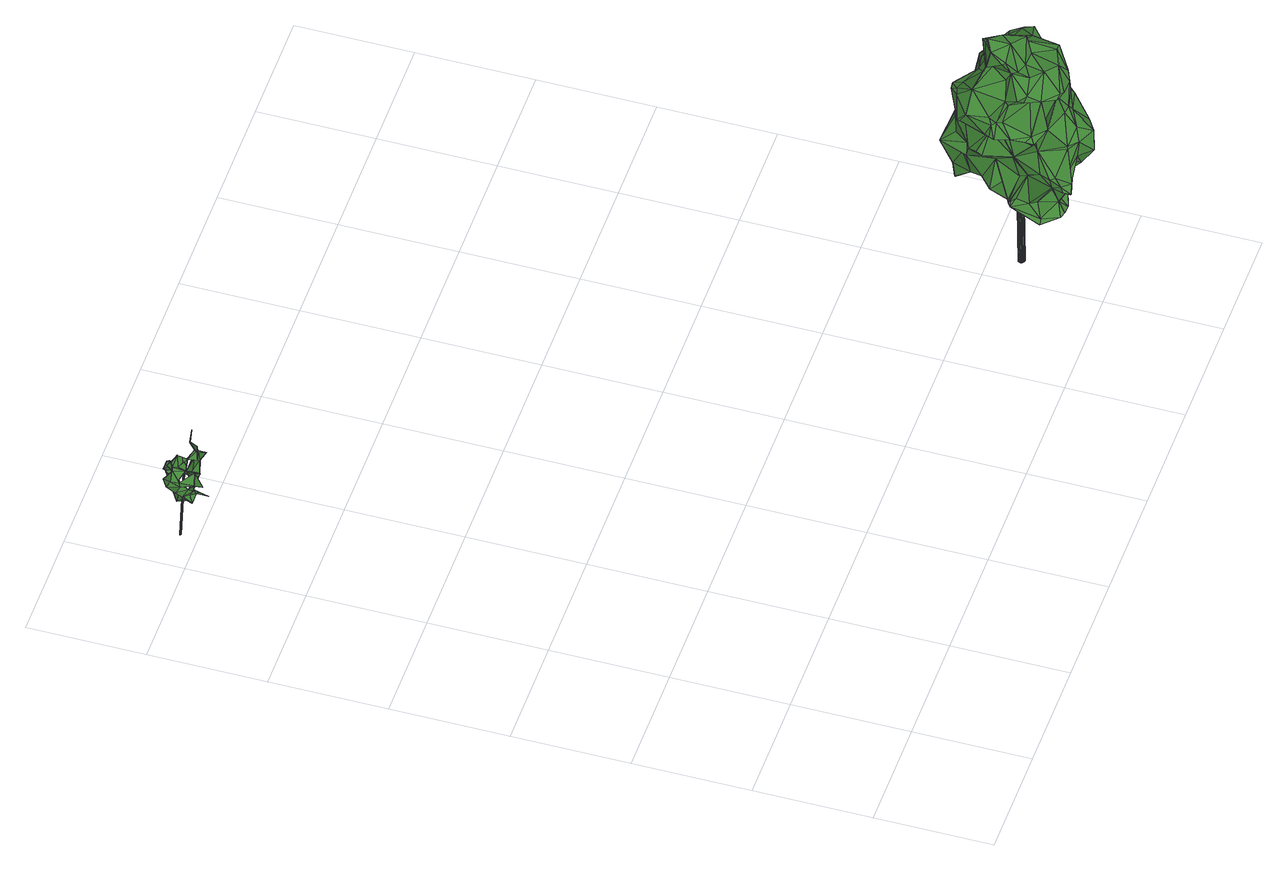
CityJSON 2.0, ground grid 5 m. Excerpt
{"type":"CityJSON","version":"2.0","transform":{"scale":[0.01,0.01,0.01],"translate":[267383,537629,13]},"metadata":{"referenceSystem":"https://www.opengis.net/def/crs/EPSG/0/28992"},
"CityObjects":{
"tree1":{"type":"SolitaryVegetationObject","attributes":{"gtid":519,"crown_width_m":2.2,"crown_median_z":16.64,"crown_r50_m":0.18,"crown_porosity":0.949,"trunk_H_m":3.41,"trunk_DBH_m":0.0563,"trunk_radius_m":0.0281,"trunk_base_height_m":13.23,"original_gtid":"589"},"geometry":[{"type":"MultiSurface","lod":"3","boundaries":[[[0,1,2]],[[3,4,5]],[[6,7,8]],[[9,10,11]],[[12,4,13]],[[14,15,16]],[[17,18,19]],[[20,19,18]],[[21,22,23]],[[5,24,25]],[[26,10,27]],[[24,28,29]],[[30,31,32]],[[33,34,35]],[[36,37,38]],[[30,2,31]],[[39,40,41]],[[41,15,39]],[[42,43,44]],[[45,46,47]],[[48,17,49]],[[50,2,51]],[[28,52,29]],[[13,53,54]],[[18,34,55]],[[56,50,51]],[[12,33,4]],[[57,58,59]],[[48,60,28]],[[33,61,34]],[[3,61,33]],[[24,4,33]],[[13,4,53]],[[39,15,22]],[[62,63,64]],[[34,65,55]],[[12,3,33]],[[66,67,68]],[[69,70,71]],[[61,72,73]],[[74,20,75]],[[76,77,78]],[[79,26,80]],[[81,82,83]],[[75,49,74]],[[11,84,9]],[[48,28,33]],[[32,85,30]],[[86,87,88]],[[89,87,86]],[[6,27,9]],[[90,91,39]],[[13,54,12]],[[33,28,24]],[[92,32,31]],[[62,93,3]],[[94,95,96]],[[17,35,18]],[[97,98,0]],[[99,14,44]],[[99,44,43]],[[100,32,101]],[[102,103,104]],[[104,103,105]],[[86,42,71]],[[106,58,93]],[[107,2,50]],[[53,84,11]],[[108,84,53]],[[24,22,25]],[[15,25,22]],[[73,72,45]],[[109,110,111]],[[102,105,112]],[[102,113,105]],[[113,104,105]],[[71,42,69]],[[89,114,102]],[[53,11,54]],[[113,115,116]],[[113,116,21]],[[48,33,17]],[[12,11,3]],[[40,6,114]],[[3,5,61]],[[88,117,86]],[[11,12,54]],[[101,97,100]],[[80,118,79]],[[116,70,104]],[[107,30,85]],[[118,119,79]],[[33,35,17]],[[26,11,10]],[[3,11,26]],[[118,37,36]],[[9,27,10]],[[34,61,65]],[[116,104,39]],[[109,120,47]],[[109,47,46]],[[16,69,42]],[[16,42,14]],[[56,30,50]],[[107,50,30]],[[2,56,51]],[[56,2,30]],[[63,62,121]],[[106,59,58]],[[107,31,0]],[[71,70,102]],[[71,102,104]],[[61,5,72]],[[24,5,4]],[[89,6,87]],[[122,87,6]],[[123,124,125]],[[20,55,65]],[[115,102,70]],[[126,85,100]],[[120,109,111]],[[57,80,26]],[[88,127,128]],[[88,128,83]],[[128,76,6]],[[63,129,38]],[[130,38,129]],[[89,8,78]],[[102,8,89]],[[102,131,8]],[[73,110,61]],[[59,132,37]],[[59,112,105]],[[45,57,59]],[[45,103,57]],[[38,37,132]],[[42,44,14]],[[23,29,52]],[[15,91,25]],[[80,37,118]],[[131,37,80]],[[59,106,132]],[[57,26,93]],[[93,62,106]],[[26,133,93]],[[3,26,121]],[[3,121,62]],[[1,98,95]],[[88,87,122]],[[2,107,0]],[[102,115,113]],[[134,98,97]],[[96,98,134]],[[43,135,99]],[[110,136,111]],[[45,72,5]],[[38,132,64]],[[5,91,90]],[[73,45,136]],[[0,98,1]],[[130,129,126]],[[95,98,96]],[[6,119,7]],[[97,118,100]],[[6,89,77]],[[71,104,41]],[[108,82,81]],[[42,135,43]],[[130,100,36]],[[130,36,38]],[[1,94,124]],[[1,95,94]],[[102,114,103]],[[102,112,131]],[[83,117,88]],[[137,23,52]],[[88,122,127]],[[26,27,133]],[[38,64,63]],[[93,58,57]],[[106,64,132]],[[106,62,64]],[[61,60,65]],[[137,109,23]],[[28,60,61]],[[49,75,60]],[[26,138,121]],[[121,138,63]],[[31,107,85]],[[24,23,22]],[[23,24,29]],[[45,90,103]],[[123,125,134]],[[23,109,46]],[[23,46,21]],[[49,60,48]],[[45,59,46]],[[46,59,105]],[[105,21,46]],[[94,134,125]],[[32,100,85]],[[137,110,109]],[[21,39,22]],[[70,116,115]],[[27,53,133]],[[27,108,53]],[[127,122,128]],[[76,128,122]],[[130,126,100]],[[136,110,73]],[[3,133,4]],[[5,90,45]],[[101,92,97]],[[32,92,101]],[[126,139,85]],[[79,139,126]],[[9,84,87]],[[134,97,92]],[[134,94,96]],[[118,36,100]],[[40,91,15]],[[40,39,91]],[[45,47,136]],[[6,8,27]],[[57,27,8]],[[93,133,3]],[[4,133,53]],[[74,19,20]],[[60,75,140]],[[28,61,52]],[[17,19,141]],[[81,84,108]],[[21,116,39]],[[1,124,2]],[[123,2,124]],[[27,57,114]],[[114,57,103]],[[82,108,6]],[[135,82,40]],[[78,118,32]],[[78,32,0]],[[91,5,25]],[[110,137,52]],[[142,111,136]],[[61,110,52]],[[65,60,140]],[[65,140,20]],[[20,140,75]],[[71,40,86]],[[8,131,57]],[[57,131,80]],[[112,37,131]],[[59,37,112]],[[27,114,6]],[[27,6,108]],[[41,104,69]],[[70,69,104]],[[114,89,40]],[[86,40,89]],[[83,82,117]],[[86,117,82]],[[135,42,82]],[[86,82,42]],[[40,71,41]],[[90,39,103]],[[14,99,15]],[[15,69,16]],[[41,69,15]],[[103,39,105]],[[21,39,113]],[[105,39,21]],[[136,47,142]],[[120,142,47]],[[142,120,111]],[[113,39,104]],[[82,6,40]],[[125,124,94]],[[139,79,119]],[[76,139,119]],[[76,119,6]],[[143,135,40]],[[31,85,139]],[[76,0,31]],[[0,76,78]],[[76,31,139]],[[26,79,138]],[[78,7,118]],[[8,7,78]],[[119,118,7]],[[128,87,83]],[[143,40,99]],[[143,99,135]],[[40,15,99]],[[118,97,32]],[[6,87,128]],[[81,87,84]],[[83,87,81]],[[9,87,6]],[[0,32,97]],[[63,138,129]],[[49,17,74]],[[18,55,20]],[[74,17,19]],[[123,31,2]],[[134,31,123]],[[92,31,134]],[[126,129,138]],[[126,138,79]],[[89,78,77]],[[35,34,18]],[[6,77,122]],[[122,77,76]],[[144,145,146]],[[144,146,147]],[[147,146,148]],[[147,148,149]],[[148,146,150]],[[148,150,149]],[[146,145,151]],[[146,151,150]],[[150,151,152]],[[150,152,149]],[[152,151,153]],[[152,153,149]],[[151,145,154]],[[151,154,153]],[[153,154,155]],[[153,155,149]],[[154,145,156]],[[154,156,155]],[[156,145,157]],[[156,157,155]],[[155,157,158]],[[155,158,149]],[[158,157,159]],[[158,159,149]],[[157,145,160]],[[157,160,159]],[[159,160,161]],[[159,161,149]],[[161,160,162]],[[161,162,149]],[[160,145,163]],[[160,163,162]],[[162,163,164]],[[162,164,149]],[[163,145,165]],[[163,165,164]],[[165,145,166]],[[165,166,164]],[[164,166,167]],[[164,167,149]],[[167,166,168]],[[167,168,149]],[[166,145,169]],[[166,169,168]],[[168,169,170]],[[168,170,149]],[[169,145,171]],[[169,171,170]],[[170,171,172]],[[170,172,149]],[[171,145,173]],[[171,173,172]],[[173,145,174]],[[173,174,172]],[[172,174,175]],[[172,175,149]],[[174,145,176]],[[174,176,175]],[[175,176,177]],[[175,177,149]],[[176,145,178]],[[176,178,177]],[[177,178,179]],[[177,179,149]],[[178,145,180]],[[178,180,179]],[[179,180,147]],[[179,147,149]],[[180,145,144]],[[180,144,147]]]}]},
"tree2":{"type":"SolitaryVegetationObject","attributes":{"gtid":300,"crown_width_m":5.64,"crown_median_z":20.74,"crown_r50_m":0.297,"crown_porosity":0.922,"trunk_H_m":7.55,"trunk_DBH_m":0.276,"trunk_radius_m":0.138,"trunk_base_height_m":13.19,"original_gtid":"339"},"geometry":[{"type":"Solid","lod":"3","boundaries":[[[[181,182,183]],[[184,185,186]],[[187,188,189]],[[190,191,192]],[[193,194,195]],[[196,197,198]],[[199,200,201]],[[202,203,197]],[[204,205,206]],[[207,208,209]],[[210,211,212]],[[213,214,215]],[[214,216,215]],[[217,218,219]],[[220,221,222]],[[184,220,222]],[[223,224,225]],[[226,227,228]],[[225,229,230]],[[231,232,233]],[[234,235,236]],[[191,237,238]],[[239,240,241]],[[242,243,244]],[[195,245,246]],[[247,248,249]],[[250,236,235]],[[251,252,253]],[[254,255,181]],[[256,257,258]],[[259,260,261]],[[262,247,263]],[[264,265,266]],[[267,268,269]],[[270,269,268]],[[271,272,273]],[[274,275,276]],[[271,273,277]],[[278,234,244]],[[279,280,281]],[[282,283,284]],[[285,286,287]],[[222,288,184]],[[289,290,229]],[[290,291,229]],[[292,293,294]],[[292,295,293]],[[296,297,287]],[[298,267,299]],[[300,301,302]],[[303,304,305]],[[306,307,234]],[[306,234,308]],[[309,310,265]],[[309,311,310]],[[312,313,314]],[[261,260,315]],[[261,315,316]],[[317,318,272]],[[317,272,271]],[[264,266,188]],[[319,251,320]],[[319,320,321]],[[322,323,280]],[[324,325,326]],[[193,298,194]],[[327,328,226]],[[273,272,329]],[[318,329,272]],[[321,191,238]],[[322,267,298]],[[196,198,330]],[[331,301,300]],[[181,183,254]],[[332,333,318]],[[334,335,239]],[[334,239,336]],[[337,338,324]],[[339,338,337]],[[318,317,332]],[[340,341,342]],[[247,249,343]],[[311,344,310]],[[226,345,230]],[[346,230,345]],[[347,293,348]],[[215,283,211]],[[349,350,351]],[[217,219,228]],[[230,352,353]],[[354,225,230]],[[218,217,347]],[[228,227,217]],[[348,355,356]],[[299,195,194]],[[357,358,340]],[[294,217,227]],[[294,227,292]],[[358,290,233]],[[359,340,358]],[[329,360,251]],[[351,270,349]],[[229,291,230]],[[361,275,362]],[[303,305,317]],[[270,185,269]],[[363,364,365]],[[355,365,364]],[[355,363,365]],[[329,333,366]],[[366,336,329]],[[192,321,320]],[[192,320,262]],[[367,368,369]],[[338,370,324]],[[371,370,338]],[[337,326,372]],[[373,372,326]],[[374,361,362]],[[375,232,376]],[[221,259,377]],[[378,246,339]],[[197,196,202]],[[372,302,301]],[[268,280,279]],[[220,259,221]],[[220,260,259]],[[308,234,379]],[[283,380,211]],[[381,369,382]],[[307,383,384]],[[203,350,197]],[[351,202,385]],[[386,330,387]],[[388,324,370]],[[389,390,391]],[[392,198,197]],[[263,193,192]],[[393,361,394]],[[395,380,396]],[[218,397,264]],[[398,399,400]],[[372,401,402]],[[337,372,402]],[[238,403,321]],[[183,404,405]],[[313,257,406]],[[236,250,382]],[[236,382,369]],[[295,407,293]],[[408,403,238]],[[403,408,409]],[[249,248,241]],[[406,410,263]],[[411,370,412]],[[388,370,411]],[[392,330,198]],[[197,308,392]],[[263,247,343]],[[263,343,406]],[[349,413,414]],[[415,414,413]],[[416,417,418]],[[305,304,419]],[[327,353,328]],[[327,230,353]],[[316,420,261]],[[292,328,295]],[[192,262,263]],[[405,366,333]],[[331,300,201]],[[421,331,201]],[[279,281,415]],[[260,220,422]],[[357,423,424]],[[367,243,425]],[[426,388,390]],[[426,390,189]],[[289,229,225]],[[241,248,239]],[[277,251,427]],[[193,195,246]],[[247,262,253]],[[247,253,252]],[[374,362,216]],[[286,428,219]],[[429,297,296]],[[336,366,404]],[[366,405,404]],[[414,350,349]],[[188,266,426]],[[188,426,189]],[[430,431,432]],[[393,433,434]],[[435,309,436]],[[261,420,437]],[[438,439,440]],[[223,225,354]],[[392,308,330]],[[441,442,443]],[[183,405,254]],[[398,400,303]],[[330,308,379]],[[444,243,445]],[[446,243,444]],[[352,423,447]],[[352,424,423]],[[448,282,284]],[[421,297,429]],[[421,429,296]],[[256,410,257]],[[449,410,256]],[[251,248,252]],[[289,225,224]],[[325,324,388]],[[206,450,208]],[[422,220,186]],[[200,356,451]],[[200,199,356]],[[367,425,368]],[[325,266,302]],[[184,186,220]],[[344,311,309]],[[450,205,231]],[[450,231,290]],[[187,286,226]],[[432,431,255]],[[208,411,412]],[[452,283,215]],[[375,453,454]],[[425,242,236]],[[195,299,245]],[[286,187,189]],[[318,333,329]],[[455,240,456]],[[455,456,457]],[[458,459,460]],[[394,383,433]],[[394,433,393]],[[280,323,281]],[[377,261,209]],[[377,209,221]],[[412,209,208]],[[461,288,222]],[[264,219,218]],[[264,286,219]],[[462,463,381]],[[257,464,465]],[[391,390,388]],[[377,259,261]],[[204,437,445]],[[239,456,240]],[[367,466,445]],[[188,301,331]],[[451,398,427]],[[188,467,443]],[[422,385,468]],[[422,468,260]],[[267,322,280]],[[295,328,353]],[[463,469,210]],[[309,265,436]],[[400,304,303]],[[408,238,237]],[[367,369,470]],[[329,251,273]],[[273,251,277]],[[267,269,299]],[[279,270,268]],[[265,310,300]],[[471,472,314]],[[274,215,275]],[[457,473,472]],[[182,474,475]],[[183,182,475]],[[363,417,364]],[[418,447,423]],[[418,423,396]],[[476,422,186]],[[476,385,422]],[[367,470,466]],[[376,466,470]],[[415,413,279]],[[268,267,280]],[[208,450,290]],[[208,290,411]],[[312,414,415]],[[312,415,281]],[[264,436,265]],[[428,226,228]],[[477,293,407]],[[290,357,291]],[[291,357,424]],[[476,186,185]],[[211,380,395]],[[313,471,314]],[[231,205,478]],[[185,270,476]],[[385,476,351]],[[270,351,476]],[[188,479,301]],[[401,301,479]],[[401,479,188]],[[257,410,406]],[[414,312,276]],[[269,245,299]],[[266,265,302]],[[347,397,218]],[[480,481,469]],[[432,419,430]],[[342,453,482]],[[309,435,344]],[[291,352,230]],[[230,346,354]],[[353,352,483]],[[353,483,295]],[[452,284,283]],[[215,211,213]],[[314,276,312]],[[482,453,375]],[[344,435,199]],[[356,199,435]],[[211,376,470]],[[300,484,201]],[[367,445,243]],[[466,478,445]],[[270,413,349]],[[312,257,313]],[[359,341,340]],[[241,240,249]],[[216,275,215]],[[336,485,334]],[[224,391,289]],[[206,205,450]],[[354,346,223]],[[408,486,409]],[[298,299,194]],[[369,368,425]],[[369,425,236]],[[252,248,247]],[[427,487,277]],[[398,487,427]],[[478,205,204]],[[488,489,490]],[[305,491,317]],[[332,317,491]],[[271,487,317]],[[478,204,445]],[[398,303,487]],[[348,397,347]],[[357,342,492]],[[492,376,357]],[[219,428,228]],[[206,437,204]],[[493,348,293]],[[255,419,432]],[[246,245,461]],[[246,461,339]],[[477,494,293]],[[363,494,477]],[[438,495,439]],[[250,462,381]],[[381,382,250]],[[211,395,396]],[[295,496,407]],[[483,496,295]],[[497,404,472]],[[274,276,314]],[[307,384,234]],[[242,425,243]],[[489,488,335]],[[469,463,462]],[[235,462,250]],[[235,480,462]],[[480,469,462]],[[317,487,303]],[[472,474,314]],[[193,246,498]],[[212,211,470]],[[192,191,321]],[[341,359,499]],[[316,315,500]],[[351,350,202]],[[203,202,350]],[[434,197,350]],[[319,321,403]],[[244,446,500]],[[201,200,421]],[[406,471,313]],[[327,226,286]],[[327,286,230]],[[240,471,406]],[[389,189,390]],[[376,482,375]],[[449,322,298]],[[404,474,472]],[[440,488,490]],[[501,465,464]],[[270,279,413]],[[316,500,446]],[[451,356,355]],[[357,396,423]],[[492,482,376]],[[200,451,427]],[[446,244,243]],[[477,502,363]],[[418,363,502]],[[418,502,477]],[[396,416,418]],[[380,416,396]],[[431,417,416]],[[364,417,431]],[[393,350,414]],[[434,350,393]],[[447,418,477]],[[493,355,348]],[[342,482,492]],[[357,211,396]],[[376,211,357]],[[352,291,424]],[[352,447,407]],[[447,477,407]],[[300,310,484]],[[315,260,503]],[[292,227,328]],[[371,412,370]],[[328,227,226]],[[400,399,364]],[[355,364,399]],[[403,409,319]],[[459,456,488]],[[325,388,426]],[[383,307,433]],[[246,378,190]],[[488,239,335]],[[221,209,222]],[[371,222,209]],[[359,358,495]],[[302,265,300]],[[371,209,412]],[[504,234,278]],[[505,465,322]],[[506,472,473]],[[458,485,497]],[[458,507,485]],[[475,474,404]],[[480,384,383]],[[306,434,433]],[[297,508,285]],[[405,333,254]],[[483,352,496]],[[333,332,491]],[[333,491,254]],[[363,418,417]],[[402,408,237]],[[202,196,509]],[[202,509,385]],[[330,509,196]],[[510,293,511]],[[510,511,347]],[[193,498,192]],[[190,498,246]],[[192,498,190]],[[324,326,337]],[[378,237,190]],[[191,190,237]],[[337,237,339]],[[337,402,237]],[[339,237,378]],[[383,512,480]],[[189,428,286]],[[373,326,325]],[[435,397,356]],[[480,235,384]],[[182,284,452]],[[463,212,381]],[[197,513,308]],[[306,308,513]],[[399,398,451]],[[399,451,355]],[[336,404,485]],[[497,485,404]],[[435,436,397]],[[181,284,182]],[[448,284,181]],[[449,298,410]],[[452,274,182]],[[471,455,472]],[[452,215,274]],[[458,342,507]],[[453,342,458]],[[263,410,193]],[[298,193,410]],[[457,459,458]],[[277,487,271]],[[233,495,358]],[[380,282,416]],[[181,416,282]],[[339,461,338]],[[274,474,182]],[[331,287,286]],[[208,437,206]],[[231,233,290]],[[338,461,371]],[[222,371,461]],[[467,188,285]],[[257,465,514]],[[356,397,348]],[[331,264,188]],[[331,286,264]],[[302,373,325]],[[372,373,302]],[[443,401,188]],[[493,494,355]],[[330,379,387]],[[357,340,342]],[[199,201,484]],[[355,494,363]],[[208,261,437]],[[515,261,208]],[[290,358,357]],[[335,499,489]],[[258,257,514]],[[446,444,420]],[[325,426,266]],[[448,181,282]],[[347,511,293]],[[501,464,323]],[[411,391,388]],[[459,440,460]],[[459,488,440]],[[253,262,320]],[[344,484,310]],[[282,380,283]],[[428,345,226]],[[210,212,463]],[[234,384,235]],[[213,210,214]],[[294,293,510]],[[210,213,211]],[[430,419,304]],[[251,360,248]],[[248,360,239]],[[374,216,394]],[[240,455,471]],[[486,443,442]],[[486,408,443]],[[199,484,344]],[[352,407,496]],[[254,419,255]],[[341,335,507]],[[342,341,507]],[[431,430,304]],[[421,296,287]],[[287,331,421]],[[515,209,261]],[[207,209,515]],[[207,515,208]],[[453,460,454]],[[460,453,458]],[[322,501,323]],[[249,240,343]],[[406,343,240]],[[290,289,391]],[[290,391,411]],[[490,489,359]],[[490,359,440]],[[214,210,516]],[[214,516,481]],[[359,517,440]],[[443,518,401]],[[408,401,518]],[[408,518,443]],[[401,408,402]],[[386,509,330]],[[372,301,401]],[[504,387,379]],[[433,307,306]],[[461,245,288]],[[472,506,497]],[[458,497,506]],[[457,458,506]],[[374,394,361]],[[437,444,445]],[[185,184,288]],[[185,288,269]],[[269,288,245]],[[486,519,409]],[[376,232,466]],[[478,466,232]],[[231,478,232]],[[217,294,510]],[[217,510,347]],[[501,322,465]],[[375,233,232]],[[486,520,519]],[[391,224,389]],[[341,499,335]],[[314,474,274]],[[475,404,183]],[[197,434,513]],[[521,306,513]],[[521,513,434]],[[457,472,455]],[[414,361,393]],[[276,361,414]],[[505,449,258]],[[505,258,514]],[[233,375,495]],[[251,319,409]],[[519,251,409]],[[519,427,251]],[[522,523,386]],[[523,509,386]],[[416,181,524]],[[431,524,255]],[[375,454,439]],[[375,439,495]],[[431,416,524]],[[488,456,239]],[[234,236,242]],[[460,440,439]],[[256,258,449]],[[454,460,439]],[[253,320,251]],[[264,397,436]],[[431,304,364]],[[364,304,400]],[[394,512,383]],[[216,512,394]],[[481,512,216]],[[481,216,214]],[[481,480,512]],[[427,525,200]],[[519,525,427]],[[297,285,287]],[[212,470,381]],[[381,470,369]],[[438,517,495]],[[440,517,438]],[[504,379,234]],[[387,522,386]],[[500,315,522]],[[500,522,244]],[[526,312,281]],[[505,322,449]],[[446,420,316]],[[234,242,244]],[[255,524,181]],[[468,503,260]],[[522,503,523]],[[244,522,278]],[[521,434,306]],[[509,468,385]],[[523,468,509]],[[523,503,468]],[[522,315,503]],[[216,362,275]],[[188,527,285]],[[493,293,494]],[[495,517,359]],[[254,491,419]],[[491,305,419]],[[224,223,345]],[[189,345,428]],[[224,345,189]],[[239,360,336]],[[336,360,329]],[[223,346,345]],[[189,389,224]],[[469,516,210]],[[469,481,516]],[[187,527,188]],[[286,527,230]],[[226,230,527]],[[187,226,527]],[[285,527,286]],[[459,457,456]],[[335,334,507]],[[485,507,334]],[[506,473,457]],[[522,504,278]],[[522,387,504]],[[276,275,361]],[[441,421,442]],[[467,441,443]],[[285,441,467]],[[528,200,525]],[[528,525,519]],[[520,528,519]],[[359,489,499]],[[200,528,421]],[[442,421,528]],[[442,528,486]],[[486,528,520]],[[505,514,465]],[[257,312,464]],[[526,281,464]],[[281,323,464]],[[526,464,312]],[[437,420,444]],[[421,441,508]],[[285,508,441]],[[421,508,297]],[[529,530,531]],[[529,531,532]],[[532,531,533]],[[532,533,534]],[[531,530,535]],[[531,535,533]],[[533,535,536]],[[533,536,534]],[[535,530,537]],[[535,537,536]],[[536,537,538]],[[536,538,534]],[[537,530,539]],[[537,539,538]],[[538,539,540]],[[538,540,534]],[[539,530,541]],[[539,541,540]],[[540,541,542]],[[540,542,534]],[[541,530,543]],[[541,543,542]],[[542,543,544]],[[542,544,534]],[[543,530,545]],[[543,545,544]],[[544,545,546]],[[544,546,534]],[[545,530,547]],[[545,547,546]],[[546,547,548]],[[546,548,534]],[[547,530,549]],[[547,549,548]],[[548,549,550]],[[548,550,534]],[[549,530,551]],[[549,551,550]],[[550,551,552]],[[550,552,534]],[[551,530,553]],[[551,553,552]],[[552,553,554]],[[552,554,534]],[[553,530,555]],[[553,555,554]],[[554,555,556]],[[554,556,534]],[[555,530,557]],[[555,557,556]],[[556,557,558]],[[556,558,534]],[[557,530,559]],[[557,559,558]],[[558,559,560]],[[558,560,534]],[[559,530,561]],[[559,561,560]],[[560,561,562]],[[560,562,534]],[[561,530,563]],[[561,563,562]],[[562,563,564]],[[562,564,534]],[[563,530,565]],[[563,565,564]],[[564,565,566]],[[564,566,534]],[[565,530,567]],[[565,567,566]],[[566,567,568]],[[566,568,534]],[[567,530,569]],[[567,569,568]],[[568,569,570]],[[568,570,534]],[[569,530,571]],[[569,571,570]],[[570,571,572]],[[570,572,534]],[[571,530,573]],[[571,573,572]],[[572,573,574]],[[572,574,534]],[[573,530,575]],[[573,575,574]],[[574,575,576]],[[574,576,534]],[[575,530,577]],[[575,577,576]],[[576,577,578]],[[576,578,534]],[[577,530,529]],[[577,529,578]],[[578,529,532]],[[578,532,534]]]]}]}
},
"vertices":[
[236,3035,447],[205,3014,471],[246,3056,477],[234,3108,313],[207,3148,330],[160,3074,301],[179,3087,391],[207,3055,417],[171,3051,389],[187,3122,379],[217,3110,335],[231,3121,339],[257,3147,334],[250,3154,338],[79,3102,372],[88,3068,339],[79,3045,386],[225,3081,161],[231,3057,198],[226,3081,161],[232,3056,198],[139,3010,317],[112,3048,300],[158,3030,273],[148,3071,276],[109,3072,323],[229,3065,327],[184,3092,361],[172,3063,230],[149,3071,276],[255,3060,464],[237,3035,447],[252,3026,434],[180,3092,197],[203,3073,212],[203,3074,211],[243,3015,389],[218,3009,344],[239,3031,331],[124,3026,338],[124,3070,369],[106,3057,381],[95,3090,388],[123,3130,366],[80,3103,372],[162,3018,304],[162,3016,304],[184,3002,271],[180,3091,196],[203,3073,210],[278,3061,512],[278,3060,513],[145,3017,241],[194,3151,348],[250,3153,338],[231,3056,198],[278,3060,512],[196,3049,343],[217,3039,343],[207,3006,341],[200,3030,201],[173,3063,230],[259,3054,306],[285,3046,325],[238,3031,331],[201,3030,202],[237,2893,348],[237,2891,348],[237,2892,348],[80,3045,386],[118,2999,371],[106,3058,381],[159,3030,273],[177,3010,269],[230,3056,198],[201,3030,200],[207,3056,418],[206,3055,418],[207,3054,418],[256,3043,375],[217,3039,345],[153,3102,411],[142,3098,402],[144,3121,425],[187,3123,379],[252,3027,434],[142,3097,402],[153,3101,411],[143,3103,446],[170,3051,389],[149,3031,310],[132,3076,343],[244,2989,439],[229,3065,326],[178,3005,464],[178,3006,464],[178,3005,463],[243,2989,439],[205,3013,470],[81,3102,372],[257,3008,394],[245,2989,439],[161,3012,395],[178,3006,356],[118,3000,370],[178,3006,357],[238,3031,330],[255,3062,464],[187,3122,378],[177,3009,269],[177,3009,268],[184,3002,270],[183,2996,373],[118,2999,370],[170,3051,388],[109,2961,384],[117,2999,370],[143,3120,425],[242,3015,390],[229,3060,404],[173,2958,272],[259,3055,307],[185,3090,451],[212,3016,497],[212,3017,497],[212,3016,498],[257,3042,375],[185,3090,452],[185,3090,450],[273,3056,361],[256,3042,375],[183,2998,373],[218,3009,343],[216,3110,335],[205,3012,471],[123,3129,366],[185,3002,271],[145,3017,242],[272,3056,361],[230,3060,404],[201,3029,201],[225,3081,160],[174,2958,272],[95,3090,386],[178,3075,23],[175,3075,23],[178,3076,23],[185,3061,363],[185,3062,364],[182,3061,364],[185,3063,364],[177,3077,23],[184,3063,364],[184,3064,364],[176,3078,23],[183,3064,364],[175,3078,23],[174,3078,23],[182,3064,364],[181,3064,364],[173,3077,23],[180,3064,364],[180,3063,364],[172,3076,23],[180,3062,364],[172,3075,23],[172,3074,23],[180,3061,364],[180,3060,364],[173,3073,23],[181,3059,363],[174,3072,23],[182,3059,363],[175,3072,23],[176,3072,23],[183,3059,363],[176,3073,23],[184,3059,363],[177,3073,23],[185,3060,363],[178,3074,23],
[2561,694,656],[2610,648,781],[2649,678,677],[2728,216,1030],[2790,272,1096],[2759,270,1102],[2523,154,675],[2591,167,676],[2514,130,659],[2831,330,711],[2856,305,681],[2880,384,748],[2863,315,874],[2853,320,922],[2857,290,910],[2570,498,1272],[2620,535,1217],[2569,499,1270],[2678,307,502],[2654,405,545],[2674,289,527],[2643,461,1237],[2631,512,1214],[2424,297,896],[2437,267,878],[2436,265,879],[2585,262,887],[2529,237,883],[2604,222,1003],[2539,468,962],[2504,469,827],[2458,510,966],[2589,524,887],[2597,550,892],[2597,560,870],[2599,551,893],[2462,162,481],[2557,180,462],[2529,152,481],[2678,239,1101],[2600,191,1039],[2704,201,996],[2421,105,665],[2455,114,689],[2420,149,692],[2495,180,532],[2460,161,482],[2480,151,493],[2442,202,699],[2428,186,671],[2477,271,866],[2496,369,915],[2510,265,874],[2469,530,1078],[2470,594,1029],[2404,537,995],[2782,191,719],[2846,273,648],[2784,451,714],[2839,506,803],[2841,493,747],[2433,450,981],[2413,413,981],[2472,394,1049],[2826,262,934],[2836,259,852],[2854,509,741],[2847,516,706],[2848,505,754],[2412,576,951],[2830,436,615],[2849,517,706],[2870,450,712],[2627,679,570],[2574,643,534],[2781,448,855],[2803,520,885],[2745,448,880],[2574,200,1053],[2604,276,1123],[2522,262,1038],[2882,430,738],[2870,449,790],[2648,195,553],[2700,209,529],[2678,145,586],[2900,411,1024],[2915,414,1038],[2810,334,1051],[2819,390,1086],[2835,527,478],[2812,563,488],[2832,542,538],[2665,631,832],[2682,568,870],[2742,590,898],[2841,482,538],[2548,417,1089],[2886,455,1044],[2904,453,1034],[2882,504,1018],[2560,580,678],[2568,590,792],[2579,635,790],[2521,275,683],[2539,221,545],[2577,268,543],[2746,278,981],[2456,183,699],[2510,272,771],[2455,245,702],[2391,226,488],[2431,317,490],[2392,226,486],[2388,348,555],[2563,323,517],[2536,266,544],[2845,343,923],[2847,302,939],[2706,244,543],[2679,146,587],[2681,145,586],[2708,575,493],[2585,606,544],[2706,611,493],[2589,522,1065],[2546,592,1026],[2518,490,1169],[2745,249,502],[2789,238,502],[2788,239,500],[2799,603,944],[2830,599,860],[2774,615,857],[2503,314,1072],[2458,311,1080],[2751,560,438],[2781,598,477],[2860,306,659],[2859,404,690],[2861,305,661],[2862,412,1010],[2883,502,1016],[2685,97,772],[2660,86,691],[2702,110,721],[2477,261,524],[2407,227,506],[2778,561,577],[2533,474,1241],[2657,230,567],[2727,655,472],[2711,601,573],[2707,471,638],[2721,418,695],[2719,568,674],[2772,142,739],[2705,189,846],[2796,210,840],[2591,318,710],[2659,382,693],[2629,434,705],[2850,504,755],[2778,282,508],[2471,119,661],[2421,107,663],[2546,225,459],[2598,348,460],[2751,471,1126],[2690,491,1149],[2741,447,1148],[2468,301,667],[2452,288,531],[2409,137,677],[2583,399,478],[2638,342,466],[2496,367,723],[2559,301,754],[2643,286,735],[2747,462,612],[2724,542,902],[2700,541,887],[2466,457,546],[2542,521,546],[2537,461,572],[2720,615,676],[2377,411,922],[2379,431,928],[2388,452,929],[2638,152,822],[2661,191,904],[2721,127,712],[2686,105,688],[2692,508,912],[2591,377,870],[2513,435,847],[2552,205,1039],[2820,237,826],[2517,487,1168],[2484,548,728],[2414,564,950],[2411,564,951],[2547,635,1010],[2506,606,1027],[2660,365,1242],[2526,409,1205],[2516,421,1202],[2594,128,787],[2503,151,681],[2523,152,677],[2549,161,777],[2585,510,1232],[2683,561,1044],[2635,549,1020],[2464,512,742],[2464,488,727],[2574,253,487],[2704,480,557],[2584,493,568],[2619,549,567],[2702,201,732],[2765,185,719],[2845,275,647],[2706,606,693],[2701,636,658],[2854,509,836],[2400,360,561],[2783,255,660],[2801,313,661],[2819,448,838],[2549,160,795],[2633,200,890],[2807,488,1037],[2722,557,1038],[2855,502,1022],[2520,570,651],[2502,498,573],[2510,446,679],[2582,642,526],[2511,304,1040],[2618,361,630],[2696,357,1118],[2495,368,721],[2470,301,669],[2397,429,976],[2611,140,688],[2751,441,566],[2497,179,532],[2515,357,531],[2549,624,487],[2532,556,547],[2548,626,488],[2619,550,1046],[2688,490,1147],[2677,305,500],[2689,252,526],[2453,281,904],[2695,246,868],[2628,317,916],[2723,316,852],[2601,337,679],[2627,354,671],[2644,285,733],[2438,396,964],[2398,350,919],[2462,378,1041],[2475,335,648],[2611,642,673],[2812,362,927],[2476,269,867],[2654,407,544],[2576,632,796],[2619,466,788],[2657,390,849],[2803,499,854],[2783,437,825],[2737,459,853],[2622,468,788],[2707,417,858],[2659,390,847],[2776,221,879],[2414,575,950],[2457,538,978],[2801,513,997],[2796,492,1009],[2410,361,909],[2579,276,712],[2626,359,1120],[2480,573,996],[2410,454,931],[2817,584,845],[2716,598,834],[2701,540,884],[2666,632,830],[2619,644,776],[2735,400,1139],[2413,366,567],[2425,299,894],[2613,142,687],[2512,631,1014],[2528,600,1007],[2579,479,778],[2439,338,556],[2778,280,510],[2614,531,706],[2768,320,693],[2764,508,503],[2789,407,760],[2726,371,695],[2768,320,695],[2697,645,481],[2553,475,733],[2515,356,528],[2495,368,528],[2585,260,798],[2408,354,565],[2632,599,789],[2801,324,834],[2682,373,695],[2458,340,1076],[2855,500,1020],[2522,401,568],[2568,323,1111],[2535,466,1162],[2745,429,1006],[2657,545,867],[2630,436,705],[2485,300,654],[2602,412,1242],[2455,247,504],[2478,263,522],[2546,634,1007],[2565,477,1148],[2758,496,995],[2541,325,976],[2564,566,1018],[2698,220,791],[2748,239,724],[2769,386,656],[2726,372,692],[2624,453,1126],[2552,394,1130],[2577,377,1117],[2556,598,626],[2751,436,646],[2800,515,999],[2495,188,685],[2682,373,692],[2639,375,19],[2625,375,19],[2638,379,19],[2648,388,773],[2647,392,773],[2634,388,774],[2637,382,19],[2646,395,773],[2635,385,19],[2643,398,773],[2632,387,19],[2640,400,773],[2628,388,19],[2637,402,773],[2625,389,19],[2634,402,773],[2621,388,19],[2630,401,773],[2618,387,19],[2627,400,773],[2615,385,19],[2624,398,774],[2613,382,19],[2622,395,774],[2612,378,19],[2621,392,774],[2611,375,19],[2620,388,774],[2612,371,19],[2621,384,774],[2613,368,19],[2622,381,774],[2615,365,19],[2624,378,774],[2618,363,19],[2627,376,774],[2622,362,19],[2630,375,774],[2625,361,19],[2634,374,774],[2629,362,19],[2638,375,774],[2632,363,19],[2641,376,774],[2635,366,19],[2644,379,774],[2637,368,19],[2646,381,774],[2638,372,19],[2647,385,774]
]}
